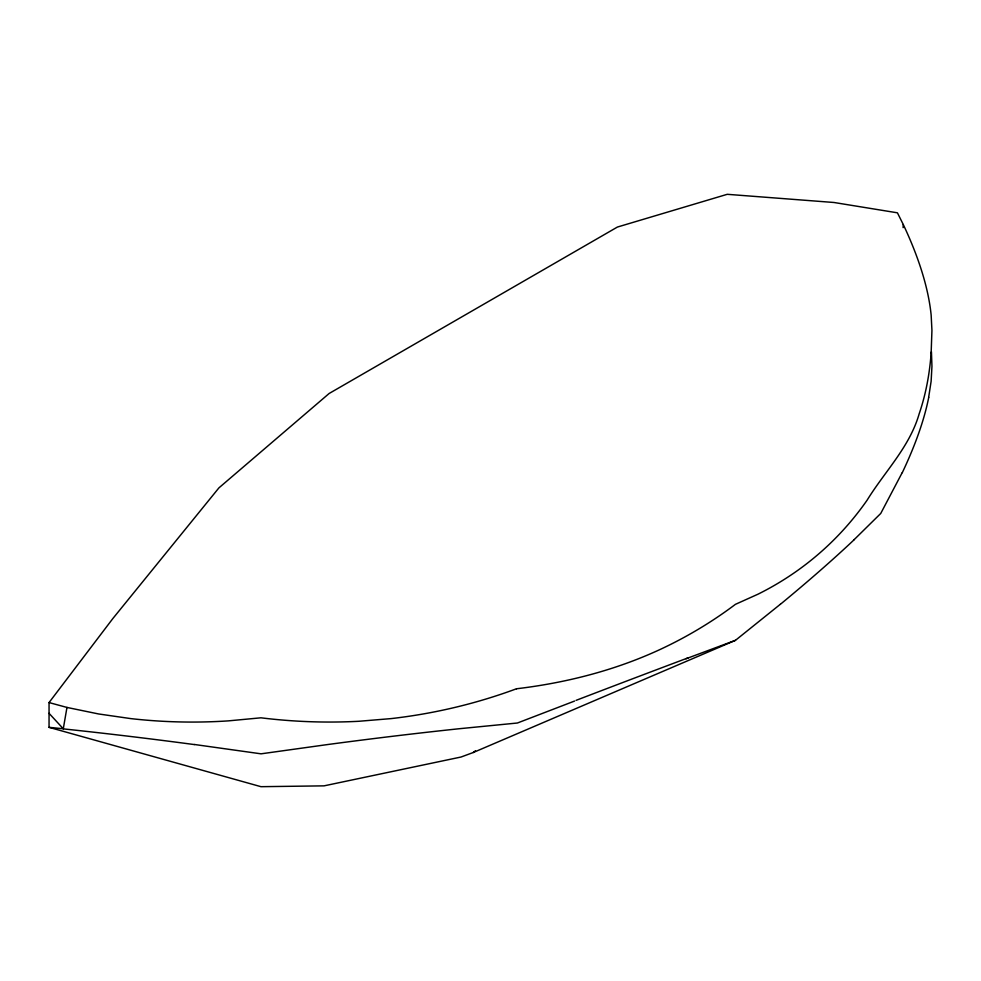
<?xml version="1.0" encoding="UTF-8"?>
<svg xmlns="http://www.w3.org/2000/svg" width="981" height="981" viewBox="0 0 981 981"><rect width="100%" height="100%" fill="white"/><g stroke="black" fill="none" stroke-linecap="round" stroke-linejoin="round"><path stroke-width="1.47" d="M931.153 352.78L931.938 330.413L931.153 315.122A534.731 192.006 40 0 0 919.185 263.349A529.605 190.167 40 0 0 903.293 224.563L897.419 212.816L834.009 202.491L727.24 194.312L617.405 227.052L329.113 393.504L218.898 487.9L112.827 618.57L49.05 702.568L49.05 727.338L260.983 786.688L324.049 785.855L461.033 757.025L473.259 752.513L735.48 640.323L780.251 604.345M903.109 227.617L903.28 224.563M928.639 397.44L931.128 381.266L931.95 366.379L931.435 351.713M49.05 727.338L63.287 728.773L66.966 707.436L49.05 702.568M902.177 472.695L880.742 513.455L854.169 539.636M473.259 752.513L475.478 750.759M574.596 701.047L517.416 723.009L458.691 728.785A502.628 50.129 -7.8 0 0 327.666 744.542L261.044 753.825L194.373 744.481M685.989 658.754L735.48 640.323M516.533 688.772C566.38 682.825 615.565 670.268 661.145 648.993A538.912 470.034 44.1 0 0 735.419 604.345L757.921 594.228A532.033 390.622 48.6 0 0 818.497 554.093A531.8 390.45 48.6 0 0 867.094 500.212C884.727 471.53 909.657 447.029 919.185 413.774A533.639 295.588 46.2 0 0 931.165 352.78M66.966 707.436L98.591 713.96L130.694 718.595A531.702 503.461 -21.8 0 0 228.34 720.876L260.958 717.81A539.44 510.696 21.8 0 0 358.825 721.28L391.211 718.595A536.803 508.195 21.8 0 0 516.521 688.76M49.05 713.322L63.287 728.773M63.544 728.908A502.542 50.141 7.8 0 1 194.385 744.579M576.092 700.348A502.542 11.11 -21.4 0 1 688.208 657.81M854.341 539.55A502.615 67.064 -34.1 0 1 780.422 604.271M928.725 397.379A502.542 161.73 -43.4 0 1 902.312 472.621"/></g></svg>
